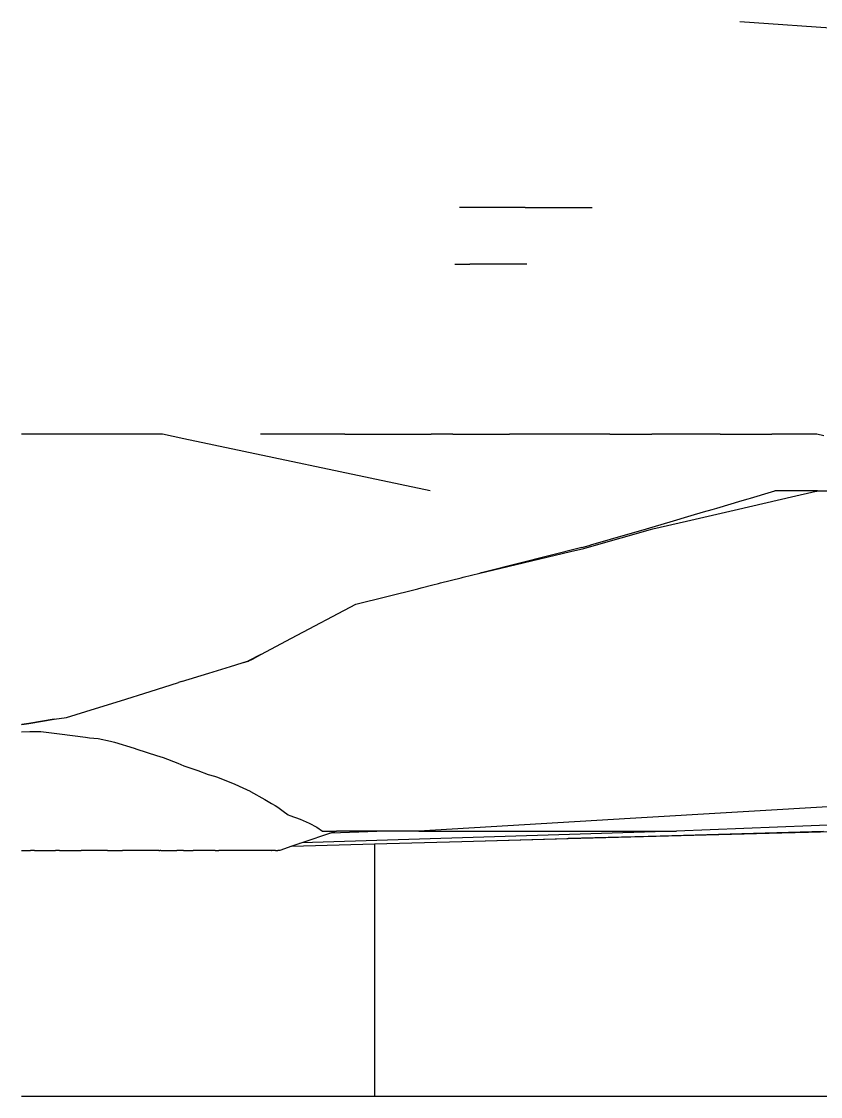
# Model space of a CAD drawing. Extents: x -35.6 to 35.6, y -12.2 to 13.4.
# Drawn here: x -35.64 to -21.55, y -5.52 to 13.45 of the extents above; entities that cross this region are included whole.
import ezdxf

# ---------------------------------------------------------------- set-up
doc = ezdxf.new("R2010")
doc.units = 0
doc.layers.get('0').update_dxf_attribs({"linetype": 'CONTINUOUS'})
doc.layers.add('SECTIONCUTEDGES', color=7, linetype='CONTINUOUS')

msp = doc.modelspace()

# ---------------------------------------------------------------- linework, layer by layer
for p, q in [((-22.973, 13.45), (-18.98, 13.167)), ((-26.757, 10.167), (-27.917, 10.167)), ((-26.757, 10.167), (-25.577, 10.167)), ((-27.997, 9.167), (-27.737, 9.167)), ((-26.727, 9.167), (-27.737, 9.167)), ((-34.897, 6.167), (-35.642, 6.167)), ((-33.207, 6.167), (-34.897, 6.167)), ((-33.157, 6.167), (-33.207, 6.167)), ((-32.782, 6.088), (-33.157, 6.167)), ((-28.437, 5.167), (-32.782, 6.088)), ((-31.367, 6.167), (-31.427, 6.167)), ((-29.937, 6.167), (-31.367, 6.167)), ((-29.937, 6.167), (-28.417, 6.167)), ((-28.037, 6.167), (-28.417, 6.167)), ((-28.037, 6.167), (-27.037, 6.167)), ((-25.267, 6.167), (-27.037, 6.167)), ((-25.267, 6.167), (-24.977, 6.167)), ((-24.977, 6.167), (-24.527, 6.167)), ((-23.507, 6.167), (-24.527, 6.167)), ((-23.317, 6.167), (-23.507, 6.167)), ((-23.317, 6.167), (-23.267, 6.167)), ((-23.267, 6.167), (-22.407, 6.167)), ((-21.617, 6.167), (-22.407, 6.167)), ((-21.49, 6.137), (-21.617, 6.167)), ((-22.782, 5.042), (-22.417, 5.149)), ((-22.417, 5.149), (-22.357, 5.167)), ((-21.657, 5.167), (-22.357, 5.167)), ((-21.607, 5.167), (-21.657, 5.167)), ((-21.603, 5.167), (-21.607, 5.167)), ((-23.378, 4.866), (-22.933, 4.997)), ((-22.933, 4.997), (-22.827, 5.029)), ((-22.827, 5.029), (-22.782, 5.042)), ((-23.83, 4.734), (-23.613, 4.797)), ((-23.613, 4.797), (-23.46, 4.842)), ((-23.46, 4.842), (-23.421, 4.854)), ((-23.421, 4.854), (-23.378, 4.866)), ((-24.72, 4.472), (-24.2, 4.625)), ((-24.2, 4.625), (-23.83, 4.734)), ((-25.598, 4.214), (-24.947, 4.405)), ((-24.947, 4.405), (-24.72, 4.472)), ((-25.757, 4.167), (-25.633, 4.203)), ((-25.633, 4.203), (-25.612, 4.209)), ((-25.612, 4.209), (-25.598, 4.214)), ((-25.757, 4.167), (-27.459, 3.742)), ((-27.459, 3.742), (-27.557, 3.718)), ((-31.422, 2.282), (-31.637, 2.167)), ((-31.75, 2.132), (-31.637, 2.167)), ((-35.515, 1.064), (-35.064, 1.139)), ((-35.642, 1.043), (-35.635, 1.044)), ((-35.635, 1.044), (-35.515, 1.064)), ((-35.642, 0.919), (-35.496, 0.92)), ((-35.496, 0.92), (-35.448, 0.921)), ((-35.448, 0.921), (-35.304, 0.921)), ((-35.304, 0.921), (-34.971, 0.882)), ((-34.971, 0.882), (-34.513, 0.823)), ((-34.513, 0.823), (-34.442, 0.814)), ((-34.442, 0.814), (-34.288, 0.8)), ((-34.288, 0.8), (-34.074, 0.754)), ((-34.074, 0.754), (-34, 0.736)), ((-34, 0.736), (-33.656, 0.626)), ((-33.656, 0.626), (-33.61, 0.61)), ((-33.61, 0.61), (-33.259, 0.502)), ((-33.259, 0.502), (-33.145, 0.464)), ((-33.145, 0.464), (-32.884, 0.363)), ((-32.884, 0.363), (-32.778, 0.319)), ((-32.778, 0.319), (-32.531, 0.234)), ((-32.531, 0.234), (-32.353, 0.167)), ((-32.353, 0.167), (-32.24, 0.136)), ((-32.24, 0.136), (-32.221, 0.128)), ((-32.221, 0.128), (-32.201, 0.121)), ((-32.201, 0.121), (-31.894, -0.002)), ((-31.894, -0.002), (-31.801, -0.043)), ((-31.801, -0.043), (-31.611, -0.131)), ((-31.611, -0.131), (-31.606, -0.134)), ((-31.606, -0.134), (-31.352, -0.274)), ((-31.352, -0.274), (-31.234, -0.347)), ((-31.234, -0.347), (-31.168, -0.382)), ((-19.045, -0.267), (-24.907, -0.613)), ((-31.168, -0.382), (-31.119, -0.414)), ((-31.119, -0.414), (-31.028, -0.481)), ((-31.028, -0.481), (-30.939, -0.549)), ((-30.939, -0.549), (-30.911, -0.558)), ((-30.911, -0.558), (-30.728, -0.626)), ((-30.728, -0.626), (-30.57, -0.695)), ((-30.57, -0.695), (-30.435, -0.766)), ((-24.907, -0.613), (-28.637, -0.833)), ((-19.045, -0.641), (-24.087, -0.833)), ((-24.087, -0.833), (-30.701, -1.043)), ((-30.177, -0.864), (-30.701, -1.043)), ((-30.435, -0.766), (-30.333, -0.833)), ((-30.333, -0.833), (-30.324, -0.833)), ((-30.324, -0.833), (-30.235, -0.833)), ((-30.235, -0.833), (-30.167, -0.833)), ((-30.215, -0.866), (-30.215, -0.866)), ((-30.177, -0.864), (-29.377, -0.833)), ((-30.086, -0.833), (-30.177, -0.864)), ((-30.167, -0.833), (-30.12, -0.833)), ((-30.12, -0.833), (-30.106, -0.833)), ((-30.12, -0.833), (-30.12, -0.833)), ((-30.106, -0.833), (-30.094, -0.833)), ((-30.094, -0.833), (-30.093, -0.833)), ((-30.093, -0.833), (-30.088, -0.833)), ((-30.088, -0.833), (-30.086, -0.833)), ((-29.377, -0.833), (-30.086, -0.833)), ((-28.637, -0.833), (-29.377, -0.833)), ((-28.637, -0.833), (-26.017, -0.833)), ((-27.878, -1.016), (-21.497, -0.833)), ((-26.017, -0.833), (-24.607, -0.833)), ((-25.999, -0.965), (-21.127, -0.833)), ((-21.762, -0.86), (-25.999, -0.965)), ((-24.607, -0.833), (-24.087, -0.833)), ((-20.667, -0.833), (-21.762, -0.86)), ((-30.874, -1.102), (-31.086, -1.175)), ((-30.911, -1.103), (-30.911, -1.103)), ((-30.701, -1.043), (-30.874, -1.102)), ((-30.874, -1.102), (-29.416, -1.06)), ((-30.738, -1.044), (-30.738, -1.044)), ((-29.416, -1.06), (-27.878, -1.016)), ((-29.416, -1.06), (-29.416, -5.517)), ((-27.878, -1.016), (-25.999, -0.965)), ((-35.642, -1.175), (-35.481, -1.175)), ((-35.414, -1.175), (-35.481, -1.175)), ((-35.412, -1.175), (-35.414, -1.175)), ((-35.412, -1.175), (-35.258, -1.175)), ((-35.258, -1.175), (-35.045, -1.175)), ((-34.995, -1.175), (-35.045, -1.175)), ((-34.973, -1.175), (-34.995, -1.175)), ((-34.973, -1.175), (-34.63, -1.175)), ((-34.63, -1.175), (-34.592, -1.175)), ((-34.585, -1.175), (-34.592, -1.175)), ((-34.236, -1.175), (-34.585, -1.175)), ((-34.208, -1.175), (-34.236, -1.175)), ((-34.123, -1.175), (-34.208, -1.175)), ((-34.123, -1.175), (-33.863, -1.175)), ((-33.842, -1.175), (-33.863, -1.175)), ((-33.758, -1.175), (-33.842, -1.175)), ((-33.513, -1.175), (-33.758, -1.175)), ((-33.496, -1.175), (-33.513, -1.175)), ((-33.336, -1.175), (-33.496, -1.175)), ((-33.223, -1.175), (-33.336, -1.175)), ((-33.223, -1.175), (-33.204, -1.175)), ((-33.203, -1.175), (-33.204, -1.175)), ((-33.204, -1.175), (-33.204, -1.175)), ((-33.185, -1.175), (-33.203, -1.175)), ((-33.185, -1.175), (-32.9, -1.175)), ((-32.88, -1.175), (-32.9, -1.175)), ((-32.788, -1.175), (-32.88, -1.175)), ((-32.788, -1.175), (-32.617, -1.175)), ((-32.599, -1.175), (-32.617, -1.175)), ((-32.595, -1.175), (-32.599, -1.175)), ((-32.358, -1.175), (-32.595, -1.175)), ((-32.343, -1.175), (-32.358, -1.175)), ((-32.225, -1.175), (-32.343, -1.175)), ((-32.225, -1.175), (-32.16, -1.175)), ((-32.111, -1.175), (-32.16, -1.175)), ((-32.097, -1.175), (-32.111, -1.175)), ((-32.021, -1.175), (-32.097, -1.175)), ((-31.933, -1.175), (-32.021, -1.175)), ((-31.905, -1.175), (-31.933, -1.175)), ((-31.891, -1.175), (-31.905, -1.175)), ((-31.724, -1.175), (-31.891, -1.175)), ((-31.71, -1.175), (-31.724, -1.175)), ((-31.567, -1.175), (-31.71, -1.175)), ((-31.553, -1.175), (-31.567, -1.175)), ((-31.433, -1.175), (-31.553, -1.175)), ((-31.422, -1.175), (-31.433, -1.175)), ((-31.331, -1.175), (-31.422, -1.175)), ((-31.322, -1.175), (-31.331, -1.175)), ((-31.313, -1.175), (-31.322, -1.175)), ((-31.234, -1.175), (-31.313, -1.175)), ((-31.234, -1.175), (-31.226, -1.175)), ((-31.166, -1.175), (-31.226, -1.175)), ((-31.161, -1.175), (-31.166, -1.175)), ((-31.161, -1.175), (-31.12, -1.175)), ((-31.117, -1.175), (-31.12, -1.175)), ((-31.106, -1.175), (-31.117, -1.175)), ((-31.094, -1.175), (-31.106, -1.175)), ((-31.093, -1.175), (-31.094, -1.175)), ((-31.088, -1.175), (-31.093, -1.175)), ((-31.086, -1.175), (-31.088, -1.175)), ((-29.416, -5.517), (-35.642, -5.517)), ((-19.045, -5.517), (-29.416, -5.517))]:
    msp.add_line(p, q)
at = {"layer": 'SECTIONCUTEDGES'}
for p, q in [((-22.062, 5.061), (-21.627, 5.162)), ((-21.627, 5.162), (-21.612, 5.165)), ((-21.612, 5.165), (-21.603, 5.167)), ((-21.603, 5.167), (-21.337, 5.167)), ((-22.994, 4.846), (-22.062, 5.061)), ((-23.911, 4.635), (-22.994, 4.846)), ((-24.507, 4.497), (-23.911, 4.635)), ((-25.664, 4.167), (-24.507, 4.497)), ((-27.187, 3.806), (-25.959, 4.097)), ((-25.959, 4.097), (-25.724, 4.153)), ((-25.724, 4.153), (-25.664, 4.167)), ((-27.557, 3.718), (-27.187, 3.806)), ((-28.25, 3.543), (-27.885, 3.635)), ((-27.885, 3.635), (-27.855, 3.643)), ((-27.855, 3.643), (-27.557, 3.718)), ((-29.744, 3.167), (-28.65, 3.442)), ((-28.65, 3.442), (-28.596, 3.456)), ((-28.596, 3.456), (-28.388, 3.508)), ((-28.388, 3.508), (-28.288, 3.534)), ((-28.288, 3.534), (-28.25, 3.543)), ((-30.879, 2.568), (-29.744, 3.167)), ((-31.422, 2.282), (-30.879, 2.568)), ((-31.57, 2.202), (-31.422, 2.282)), ((-31.956, 2.069), (-31.75, 2.132)), ((-31.75, 2.132), (-31.725, 2.14)), ((-31.725, 2.14), (-31.641, 2.165)), ((-31.641, 2.165), (-31.634, 2.167)), ((-31.634, 2.167), (-31.57, 2.202)), ((-32.82, 1.804), (-32.341, 1.951)), ((-32.341, 1.951), (-31.956, 2.069)), ((-33.373, 1.631), (-32.874, 1.787)), ((-32.82, 1.804), (-32.874, 1.787)), ((-33.897, 1.466), (-33.373, 1.631)), ((-34.848, 1.167), (-34.335, 1.328)), ((-34.335, 1.328), (-33.897, 1.466)), ((-35.064, 1.139), (-35.516, 1.064)), ((-35.064, 1.139), (-34.848, 1.167)), ((-35.636, 1.044), (-35.642, 1.043)), ((-35.516, 1.064), (-35.636, 1.044))]:
    msp.add_line(p, q, dxfattribs=at)

doc.saveas('drawing.dxf')
